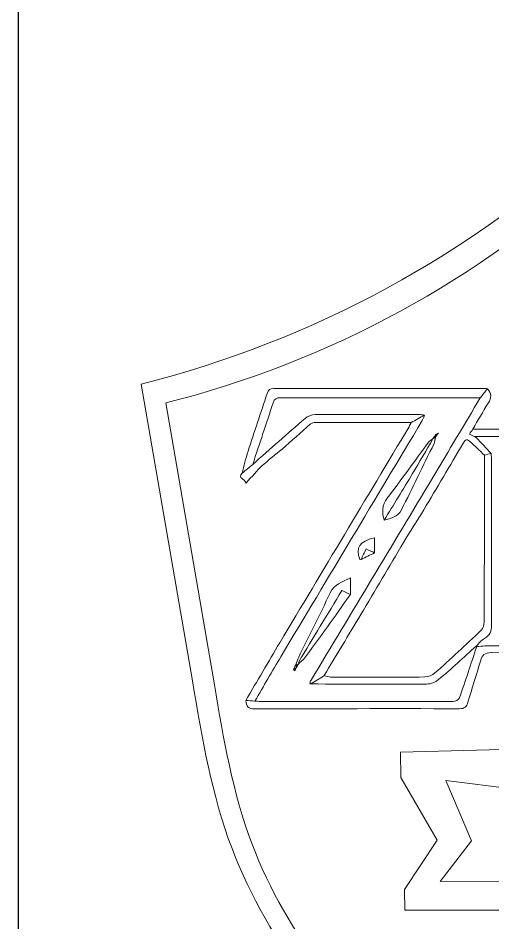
# Model space of a CAD drawing. Header units: inches. Extents: x 0 to 12, y 0 to 12.
# Drawn here: x 0 to 0.857, y 7.548 to 9.18 of the extents above; entities that cross this region are included whole.
import ezdxf

# ---------------------------------------------------------------- set-up
doc = ezdxf.new("R2010")
doc.units = ezdxf.units.IN
doc.header["$MEASUREMENT"] = 0

msp = doc.modelspace()

# ---------------------------------------------------------------- linework, layer by layer
at = {"color": 250, "lineweight": 0}
msp.add_line((0.2223, 8.52), (0.3148, 7.9849), dxfattribs=at)
at = {"color": 5, "lineweight": 0}
msp.add_line((0.2666, 8.486), (0.3545, 7.9777), dxfattribs=at)
msp.add_lwpolyline([(0, 0), (12, 0), (12, 12), (0, 12)], close=True)
at = {"color": 250, "lineweight": 0}
msp.add_arc((-0.2422, 10.3654), 1.9029, 284.1261, 312.9293, dxfattribs=at)
at = {"color": 5, "lineweight": 0}
msp.add_arc((-0.1746, 10.2391), 1.8077, 284.1261, 312.9293, dxfattribs=at)
for points, knots in [([(0.8468, 8.5116), (0.8425, 8.5061), (0.8382, 8.5006), (0.8339, 8.4951), (0.7137, 8.4951), (0.5936, 8.4951), (0.4735, 8.4954), (0.4663, 8.4954), (0.4625, 8.4937), (0.4602, 8.4865), (0.4482, 8.4493), (0.4357, 8.4123), (0.4234, 8.3752), (0.417, 8.3699), (0.4105, 8.3646), (0.4041, 8.3593), (0.4077, 8.3725), (0.4107, 8.3859), (0.4149, 8.3989), (0.4262, 8.4337), (0.4381, 8.4683), (0.4494, 8.5031), (0.4514, 8.5094), (0.4542, 8.5122), (0.4613, 8.5122), (0.5882, 8.5119), (0.7151, 8.512), (0.842, 8.5119), (0.8436, 8.5119), (0.8452, 8.5117), (0.8468, 8.5116)], [0, 0, 0, 0, 1, 1, 1, 2, 2, 2, 3, 3, 3, 4, 4, 4, 5, 5, 5, 6, 6, 6, 7, 7, 7, 8, 8, 8, 9, 9, 9, 10, 10, 10, 10]), ([(0.8468, 8.5116), (0.8543, 8.5034), (0.8547, 8.4955), (0.8485, 8.4859), (0.8385, 8.4705), (0.8298, 8.4544), (0.8205, 8.4387), (0.8186, 8.4357), (0.8166, 8.4328), (0.8144, 8.4294), (0.8181, 8.4278), (0.821, 8.4266), (0.8239, 8.4254), (0.8248, 8.4247), (0.8256, 8.424), (0.8265, 8.4234), (0.8356, 8.4139), (0.8446, 8.4044), (0.8537, 8.3948), (0.8495, 8.3939), (0.8454, 8.3929), (0.8413, 8.392), (0.8326, 8.4002), (0.824, 8.4085), (0.8153, 8.4167), (0.8084, 8.4231), (0.8053, 8.4169), (0.8026, 8.4123), (0.779, 8.3727), (0.7558, 8.3329), (0.7322, 8.2934), (0.7202, 8.2735), (0.7072, 8.2542), (0.6953, 8.2343), (0.6694, 8.191), (0.644, 8.1475), (0.6182, 8.1042), (0.5963, 8.0674), (0.5741, 8.0308), (0.5521, 7.9941), (0.5442, 7.9891), (0.5363, 7.9841), (0.5284, 7.9791), (0.5284, 7.9791), (0.5283, 7.9791), (0.5283, 7.9791), (0.5277, 7.9794), (0.527, 7.9795), (0.5263, 7.9795), (0.527, 7.9818), (0.5275, 7.9842), (0.5287, 7.9862), (0.6019, 8.1081), (0.6752, 8.2299), (0.7484, 8.3518), (0.777, 8.3994), (0.8054, 8.4473), (0.8339, 8.4951), (0.8382, 8.5006), (0.8425, 8.5061), (0.8468, 8.5116)], [0, 0, 0, 0, 1, 1, 1, 2, 2, 2, 3, 3, 3, 4, 4, 4, 5, 5, 5, 6, 6, 6, 7, 7, 7, 8, 8, 8, 9, 9, 9, 10, 10, 10, 11, 11, 11, 12, 12, 12, 13, 13, 13, 14, 14, 14, 15, 15, 15, 16, 16, 16, 17, 17, 17, 18, 18, 18, 19, 19, 19, 20, 20, 20, 20]), ([(0.7335, 8.464), (0.73, 8.4644), (0.7264, 8.4653), (0.7229, 8.4654), (0.6605, 8.4654), (0.5982, 8.4656), (0.5359, 8.4651), (0.5298, 8.465), (0.5225, 8.462), (0.5178, 8.458), (0.486, 8.4307), (0.4548, 8.4029), (0.4234, 8.3752), (0.4357, 8.4123), (0.4482, 8.4493), (0.4602, 8.4865), (0.4625, 8.4937), (0.4663, 8.4954), (0.4735, 8.4954), (0.5936, 8.4951), (0.7137, 8.4951), (0.8339, 8.4951), (0.8054, 8.4473), (0.777, 8.3994), (0.7484, 8.3518), (0.6752, 8.2299), (0.6019, 8.1081), (0.5287, 7.9862), (0.5275, 7.9842), (0.527, 7.9818), (0.5263, 7.9795), (0.527, 7.9794), (0.5276, 7.9792), (0.5283, 7.9791), (0.5283, 7.9791), (0.5284, 7.9791), (0.5284, 7.9791), (0.598, 7.9789), (0.6675, 7.9786), (0.7371, 7.979), (0.7444, 7.9791), (0.7531, 7.9822), (0.7587, 7.9869), (0.7819, 8.0064), (0.8041, 8.0272), (0.8267, 8.0474), (0.8267, 8.0474), (0.8275, 8.0465), (0.8275, 8.0465), (0.8171, 8.0153), (0.807, 7.9841), (0.796, 7.9531), (0.795, 7.9502), (0.7885, 7.9477), (0.7845, 7.9476), (0.7597, 7.9471), (0.7349, 7.9474), (0.7101, 7.9474), (0.6211, 7.9474), (0.5321, 7.9474), (0.443, 7.9474), (0.4378, 7.9474), (0.4325, 7.9479), (0.4272, 7.9481), (0.443, 7.9751), (0.4585, 8.0023), (0.4746, 8.0291), (0.5594, 8.1708), (0.6443, 8.3124), (0.7291, 8.4541), (0.7309, 8.4572), (0.7321, 8.4607), (0.7335, 8.464)], [0, 0, 0, 0, 1, 1, 1, 2, 2, 2, 3, 3, 3, 4, 4, 4, 5, 5, 5, 6, 6, 6, 7, 7, 7, 8, 8, 8, 9, 9, 9, 10, 10, 10, 11, 11, 11, 12, 12, 12, 13, 13, 13, 14, 14, 14, 15, 15, 15, 16, 16, 16, 17, 17, 17, 18, 18, 18, 19, 19, 19, 20, 20, 20, 21, 21, 21, 22, 22, 22, 23, 23, 23, 24, 24, 24, 24]), ([(0.7335, 8.464), (0.7255, 8.4596), (0.7174, 8.4551), (0.7094, 8.4507), (0.652, 8.4508), (0.5946, 8.451), (0.5371, 8.4509), (0.5338, 8.4509), (0.5297, 8.4497), (0.5273, 8.4476), (0.5101, 8.4328), (0.4934, 8.4175), (0.4763, 8.4027), (0.4646, 8.3925), (0.452, 8.3835), (0.4407, 8.373), (0.4308, 8.3638), (0.4221, 8.3532), (0.4113, 8.3416), (0.4081, 8.3499), (0.3962, 8.3499), (0.4041, 8.3593), (0.4105, 8.3646), (0.417, 8.3699), (0.4234, 8.3752), (0.4548, 8.4029), (0.486, 8.4307), (0.5178, 8.458), (0.5225, 8.462), (0.5298, 8.465), (0.5359, 8.4651), (0.5982, 8.4656), (0.6605, 8.4654), (0.7229, 8.4654), (0.7264, 8.4653), (0.73, 8.4644), (0.7335, 8.464)], [0, 0, 0, 0, 1, 1, 1, 2, 2, 2, 3, 3, 3, 4, 4, 4, 5, 5, 5, 6, 6, 6, 7, 7, 7, 8, 8, 8, 9, 9, 9, 10, 10, 10, 11, 11, 11, 12, 12, 12, 12]), ([(0.4272, 7.9481), (0.4218, 7.9486), (0.4164, 7.949), (0.411, 7.9495), (0.4314, 7.9842), (0.4516, 8.019), (0.4722, 8.0535), (0.5499, 8.1835), (0.6278, 8.3133), (0.7055, 8.4432), (0.707, 8.4456), (0.7081, 8.4482), (0.7094, 8.4507), (0.7174, 8.4551), (0.7255, 8.4596), (0.7335, 8.464), (0.7321, 8.4607), (0.7309, 8.4572), (0.7291, 8.4541), (0.6443, 8.3124), (0.5594, 8.1708), (0.4746, 8.0291), (0.4585, 8.0023), (0.443, 7.9751), (0.4272, 7.9481)], [0, 0, 0, 0, 1, 1, 1, 2, 2, 2, 3, 3, 3, 4, 4, 4, 5, 5, 5, 6, 6, 6, 7, 7, 7, 8, 8, 8, 8]), ([(1.189, 8.4383), (1.1847, 8.434), (1.1805, 8.4297), (1.1762, 8.4254), (1.1322, 8.4254), (1.0882, 8.4254), (1.0441, 8.4254), (1.0387, 8.439), (1.0332, 8.4296), (1.0277, 8.4255), (1.0267, 8.4255), (1.0257, 8.4254), (1.0248, 8.4254), (0.9588, 8.4254), (0.8928, 8.4254), (0.8268, 8.4254), (0.8259, 8.4254), (0.8249, 8.4254), (0.8239, 8.4254), (0.821, 8.4266), (0.8181, 8.4278), (0.8144, 8.4294), (0.8166, 8.4328), (0.8186, 8.4357), (0.8205, 8.4387), (0.9397, 8.4387), (1.0588, 8.4387), (1.178, 8.4387), (1.1817, 8.4387), (1.1853, 8.4384), (1.189, 8.4383)], [0, 0, 0, 0, 1, 1, 1, 2, 2, 2, 3, 3, 3, 4, 4, 4, 5, 5, 5, 6, 6, 6, 7, 7, 7, 8, 8, 8, 9, 9, 9, 10, 10, 10, 10]), ([(0.7534, 8.4287), (0.7534, 8.4287), (0.7535, 8.4287), (0.7535, 8.4287), (0.7519, 8.4263), (0.7502, 8.4238), (0.7486, 8.4213), (0.7486, 8.4213), (0.7486, 8.4213), (0.7486, 8.4213), (0.7459, 8.4193), (0.7425, 8.4178), (0.7406, 8.4152), (0.7158, 8.3816), (0.6916, 8.3473), (0.6661, 8.3142), (0.656, 8.3011), (0.6568, 8.2884), (0.6604, 8.2744), (0.6727, 8.2777), (0.6855, 8.2806), (0.6919, 8.2934), (0.7116, 8.3331), (0.7311, 8.373), (0.7505, 8.4128), (0.7521, 8.4162), (0.7524, 8.4203), (0.7533, 8.424), (0.7533, 8.424), (0.7533, 8.4239), (0.7533, 8.4239), (0.7549, 8.4265), (0.7566, 8.429), (0.7583, 8.4316), (0.7567, 8.4306), (0.7551, 8.4296), (0.7534, 8.4287)], [0, 0, 0, 0, 1, 1, 1, 2, 2, 2, 3, 3, 3, 4, 4, 4, 5, 5, 5, 6, 6, 6, 7, 7, 7, 8, 8, 8, 9, 9, 9, 10, 10, 10, 11, 11, 11, 12, 12, 12, 12]), ([(0.7486, 8.4213), (0.7364, 8.4004), (0.7244, 8.3793), (0.7119, 8.3585), (0.6949, 8.3303), (0.6776, 8.3024), (0.6604, 8.2744), (0.6568, 8.2884), (0.656, 8.3011), (0.6661, 8.3142), (0.6916, 8.3473), (0.7158, 8.3816), (0.7406, 8.4152), (0.7425, 8.4178), (0.7459, 8.4193), (0.7486, 8.4213)], [0, 0, 0, 0, 1, 1, 1, 2, 2, 2, 3, 3, 3, 4, 4, 4, 5, 5, 5, 5]), ([(0.7533, 8.424), (0.7524, 8.4203), (0.7521, 8.4162), (0.7505, 8.4128), (0.7311, 8.373), (0.7116, 8.3331), (0.6919, 8.2934), (0.6855, 8.2806), (0.6727, 8.2777), (0.6604, 8.2744), (0.6776, 8.3024), (0.6949, 8.3303), (0.7119, 8.3585), (0.7244, 8.3793), (0.7364, 8.4004), (0.7486, 8.4213), (0.7486, 8.4213), (0.7486, 8.4213), (0.7486, 8.4213), (0.7502, 8.4222), (0.7517, 8.4231), (0.7533, 8.424)], [0, 0, 0, 0, 1, 1, 1, 2, 2, 2, 3, 3, 3, 4, 4, 4, 5, 5, 5, 6, 6, 6, 7, 7, 7, 7]), ([(0.7533, 8.424), (0.7517, 8.4231), (0.7502, 8.4222), (0.7486, 8.4213), (0.7502, 8.4238), (0.7519, 8.4263), (0.7535, 8.4287), (0.7534, 8.4271), (0.7533, 8.4255), (0.7533, 8.4239), (0.7533, 8.4239), (0.7533, 8.424), (0.7533, 8.424)], [0, 0, 0, 0, 1, 1, 1, 2, 2, 2, 3, 3, 3, 4, 4, 4, 4]), ([(0.7533, 8.4239), (0.7533, 8.4255), (0.7534, 8.4271), (0.7535, 8.4287), (0.7535, 8.4287), (0.7534, 8.4287), (0.7534, 8.4287), (0.7551, 8.4296), (0.7567, 8.4306), (0.7583, 8.4316), (0.7566, 8.429), (0.7549, 8.4265), (0.7533, 8.4239)], [0, 0, 0, 0, 1, 1, 1, 2, 2, 2, 3, 3, 3, 4, 4, 4, 4]), ([(0.7583, 8.4316), (0.7567, 8.4306), (0.7551, 8.4296), (0.7534, 8.4287), (0.7551, 8.4296), (0.7567, 8.4306), (0.7583, 8.4316)], [0, 0, 0, 0, 1, 1, 1, 2, 2, 2, 2]), ([(0.8268, 8.4254), (0.8267, 8.4247), (0.8266, 8.424), (0.8265, 8.4234), (0.8256, 8.424), (0.8248, 8.4247), (0.8239, 8.4254), (0.8249, 8.4254), (0.8259, 8.4254), (0.8268, 8.4254)], [0, 0, 0, 0, 1, 1, 1, 2, 2, 2, 3, 3, 3, 3]), ([(0.8268, 8.4254), (0.8928, 8.4254), (0.9588, 8.4254), (1.0248, 8.4254), (1.0256, 8.4248), (1.0265, 8.4243), (1.0273, 8.4238), (1.0272, 8.3795), (1.0271, 8.3352), (1.027, 8.2909), (1.0139, 8.3244), (1.0009, 8.3579), (0.9877, 8.3914), (0.9862, 8.3953), (0.9834, 8.3986), (0.9812, 8.4023), (0.9589, 8.4023), (0.9365, 8.4023), (0.9133, 8.4023), (0.9132, 8.4009), (0.9126, 8.399), (0.9126, 8.3971), (0.9126, 8.3533), (0.9125, 8.3096), (0.9127, 8.2659), (0.9127, 8.2628), (0.9142, 8.2599), (0.915, 8.2568), (0.9421, 8.2497), (0.9554, 8.2541), (0.9708, 8.2752), (0.9751, 8.2811), (0.9796, 8.2868), (0.9841, 8.2926), (0.9841, 8.2578), (0.9841, 8.2229), (0.9841, 8.1852), (0.9749, 8.1989), (0.9678, 8.2101), (0.9601, 8.221), (0.9579, 8.224), (0.9544, 8.2278), (0.9513, 8.228), (0.9389, 8.2288), (0.9264, 8.2283), (0.9135, 8.2283), (0.9131, 8.225), (0.9126, 8.223), (0.9126, 8.2211), (0.9125, 8.1764), (0.9125, 8.1318), (0.9126, 8.0871), (0.9126, 8.084), (0.914, 8.081), (0.9147, 8.0779), (0.9155, 8.0772), (0.9163, 8.0765), (0.9171, 8.0758), (0.9358, 8.0759), (0.9546, 8.0766), (0.9733, 8.0759), (0.9825, 8.0755), (0.9859, 8.079), (0.9885, 8.0872), (1.0014, 8.1288), (1.0149, 8.1702), (1.0282, 8.2116), (1.0285, 8.1751), (1.0289, 8.1385), (1.0292, 8.1019), (1.0293, 8.0845), (1.0292, 8.0671), (1.0292, 8.0484), (1.0238, 8.0482), (1.0195, 8.0478), (1.0152, 8.0478), (0.9575, 8.0478), (0.8997, 8.0478), (0.8419, 8.0477), (0.8371, 8.0477), (0.8323, 8.0469), (0.8275, 8.0465), (0.8275, 8.0465), (0.8267, 8.0474), (0.8267, 8.0474), (0.8317, 8.0522), (0.836, 8.0579), (0.8417, 8.0613), (0.8511, 8.067), (0.8546, 8.0741), (0.8545, 8.0852), (0.8541, 8.184), (0.8543, 8.2827), (0.8543, 8.3815), (0.8543, 8.3859), (0.8539, 8.3904), (0.8537, 8.3948), (0.8446, 8.4044), (0.8356, 8.4139), (0.8265, 8.4234), (0.8266, 8.424), (0.8267, 8.4247), (0.8268, 8.4254)], [0, 0, 0, 0, 1, 1, 1, 2, 2, 2, 3, 3, 3, 4, 4, 4, 5, 5, 5, 6, 6, 6, 7, 7, 7, 8, 8, 8, 9, 9, 9, 10, 10, 10, 11, 11, 11, 12, 12, 12, 13, 13, 13, 14, 14, 14, 15, 15, 15, 16, 16, 16, 17, 17, 17, 18, 18, 18, 19, 19, 19, 20, 20, 20, 21, 21, 21, 22, 22, 22, 23, 23, 23, 24, 24, 24, 25, 25, 25, 26, 26, 26, 27, 27, 27, 28, 28, 28, 29, 29, 29, 30, 30, 30, 31, 31, 31, 32, 32, 32, 33, 33, 33, 34, 34, 34, 34]), ([(1.3939, 8.4194), (1.4217, 8.4075), (1.4419, 8.3886), (1.4561, 8.3612), (1.4754, 8.3237), (1.4842, 8.2844), (1.4843, 8.2427), (1.4843, 8.234), (1.4829, 8.2252), (1.4821, 8.2165), (1.4827, 8.2082), (1.4854, 8.1993), (1.4835, 8.1916), (1.4779, 8.1685), (1.4705, 8.1458), (1.4636, 8.1231), (1.4619, 8.1173), (1.4594, 8.1118), (1.4572, 8.1062), (1.4466, 8.0948), (1.436, 8.0835), (1.4255, 8.072), (1.4251, 8.0716), (1.4253, 8.0705), (1.4253, 8.0697), (1.4253, 8.0697), (1.4253, 8.0699), (1.4253, 8.0699), (1.4019, 8.0495), (1.3719, 8.045), (1.3434, 8.0374), (1.3349, 8.0351), (1.3256, 8.0354), (1.3167, 8.0354), (1.1624, 8.0352), (1.0081, 8.0351), (0.8538, 8.0356), (0.8419, 8.0356), (0.8372, 8.0312), (0.8342, 8.0205), (0.8273, 7.9957), (0.8189, 7.9712), (0.8117, 7.9465), (0.8093, 7.9379), (0.8057, 7.9344), (0.796, 7.9345), (0.673, 7.9347), (0.5501, 7.9346), (0.4271, 7.9341), (0.4155, 7.9341), (0.4111, 7.9389), (0.411, 7.9495), (0.4164, 7.949), (0.4218, 7.9486), (0.4272, 7.9481), (0.4325, 7.9479), (0.4378, 7.9474), (0.443, 7.9474), (0.5321, 7.9474), (0.6211, 7.9474), (0.7101, 7.9474), (0.7349, 7.9474), (0.7597, 7.9471), (0.7845, 7.9476), (0.7885, 7.9477), (0.795, 7.9502), (0.796, 7.9531), (0.807, 7.9841), (0.8171, 8.0153), (0.8275, 8.0465), (0.8323, 8.0469), (0.8371, 8.0477), (0.8419, 8.0477), (0.8997, 8.0478), (0.9575, 8.0478), (1.0152, 8.0478), (1.0195, 8.0478), (1.0238, 8.0482), (1.0292, 8.0484), (1.0292, 8.0671), (1.0293, 8.0845), (1.0292, 8.1019), (1.0289, 8.1385), (1.0285, 8.1751), (1.0282, 8.2116), (1.032, 8.2156), (1.0358, 8.2195), (1.0395, 8.2234), (1.0408, 8.2203), (1.0431, 8.2172), (1.0432, 8.2141), (1.0435, 8.166), (1.0435, 8.118), (1.0435, 8.0699), (1.0423, 8.0644), (1.0408, 8.0589), (1.0402, 8.0533), (1.04, 8.0516), (1.0423, 8.0497), (1.0435, 8.0479), (1.1053, 8.0479), (1.167, 8.0479), (1.2297, 8.0479), (1.2297, 8.0598), (1.2297, 8.0699), (1.2297, 8.08), (1.2294, 8.124), (1.2291, 8.1679), (1.2287, 8.2119), (1.2327, 8.2165), (1.2366, 8.2211), (1.2405, 8.2258), (1.2417, 8.2227), (1.2441, 8.2196), (1.2441, 8.2165), (1.2444, 8.169), (1.2445, 8.1216), (1.2446, 8.0742), (1.2429, 8.0659), (1.2413, 8.0576), (1.2396, 8.0493), (1.2436, 8.0488), (1.2475, 8.0477), (1.2515, 8.0478), (1.2787, 8.0483), (1.3059, 8.0488), (1.3332, 8.0498), (1.3918, 8.052), (1.4363, 8.0847), (1.4551, 8.1402), (1.4695, 8.1828), (1.4716, 8.2267), (1.4673, 8.2713), (1.4618, 8.3307), (1.442, 8.3812), (1.3864, 8.4113), (1.3889, 8.414), (1.3914, 8.4167), (1.3939, 8.4194)], [0, 0, 0, 0, 1, 1, 1, 2, 2, 2, 3, 3, 3, 4, 4, 4, 5, 5, 5, 6, 6, 6, 7, 7, 7, 8, 8, 8, 9, 9, 9, 10, 10, 10, 11, 11, 11, 12, 12, 12, 13, 13, 13, 14, 14, 14, 15, 15, 15, 16, 16, 16, 17, 17, 17, 18, 18, 18, 19, 19, 19, 20, 20, 20, 21, 21, 21, 22, 22, 22, 23, 23, 23, 24, 24, 24, 25, 25, 25, 26, 26, 26, 27, 27, 27, 28, 28, 28, 29, 29, 29, 30, 30, 30, 31, 31, 31, 32, 32, 32, 33, 33, 33, 34, 34, 34, 35, 35, 35, 36, 36, 36, 37, 37, 37, 38, 38, 38, 39, 39, 39, 40, 40, 40, 41, 41, 41, 42, 42, 42, 43, 43, 43, 44, 44, 44, 45, 45, 45, 46, 46, 46, 46]), ([(0.5521, 7.9941), (0.5562, 7.9932), (0.5604, 7.9915), (0.5646, 7.9915), (0.6211, 7.9914), (0.6776, 7.9912), (0.7341, 7.9917), (0.7402, 7.9918), (0.7476, 7.9948), (0.7521, 7.9989), (0.7803, 8.0241), (0.808, 8.0498), (0.8354, 8.0759), (0.8389, 8.0792), (0.841, 8.0857), (0.8411, 8.0907), (0.8414, 8.1911), (0.8413, 8.2916), (0.8413, 8.392), (0.8454, 8.3929), (0.8495, 8.3939), (0.8537, 8.3948), (0.8539, 8.3904), (0.8543, 8.3859), (0.8543, 8.3815), (0.8543, 8.2827), (0.8541, 8.184), (0.8545, 8.0852), (0.8546, 8.0741), (0.8511, 8.067), (0.8417, 8.0613), (0.836, 8.0579), (0.8317, 8.0522), (0.8267, 8.0474), (0.8041, 8.0272), (0.7819, 8.0064), (0.7587, 7.9869), (0.7531, 7.9822), (0.7444, 7.9791), (0.7371, 7.979), (0.6675, 7.9786), (0.598, 7.9789), (0.5284, 7.9791), (0.5363, 7.9841), (0.5442, 7.9891), (0.5521, 7.9941)], [0, 0, 0, 0, 1, 1, 1, 2, 2, 2, 3, 3, 3, 4, 4, 4, 5, 5, 5, 6, 6, 6, 7, 7, 7, 8, 8, 8, 9, 9, 9, 10, 10, 10, 11, 11, 11, 12, 12, 12, 13, 13, 13, 14, 14, 14, 15, 15, 15, 15]), ([(0.619, 8.204), (0.619, 8.204), (0.6188, 8.2039), (0.6188, 8.2039), (0.627, 8.2078), (0.6351, 8.2117), (0.6433, 8.2155), (0.6433, 8.2245), (0.6433, 8.2335), (0.6433, 8.243), (0.6149, 8.2358), (0.6088, 8.226), (0.6168, 8.2034), (0.6175, 8.2036), (0.6182, 8.2038), (0.619, 8.204)], [0, 0, 0, 0, 1, 1, 1, 2, 2, 2, 3, 3, 3, 4, 4, 4, 5, 5, 5, 5]), ([(0.6168, 8.2034), (0.6088, 8.226), (0.6149, 8.2358), (0.6433, 8.243), (0.6433, 8.2335), (0.6433, 8.2245), (0.6433, 8.2155), (0.6387, 8.2177), (0.6341, 8.2199), (0.6283, 8.2227), (0.6249, 8.2158), (0.6219, 8.2099), (0.6188, 8.2039), (0.6188, 8.2039), (0.619, 8.204), (0.619, 8.204), (0.6182, 8.204), (0.6174, 8.2038), (0.6168, 8.2034)], [0, 0, 0, 0, 1, 1, 1, 2, 2, 2, 3, 3, 3, 4, 4, 4, 5, 5, 5, 6, 6, 6, 6]), ([(0.6188, 8.2039), (0.6219, 8.2099), (0.6249, 8.2158), (0.6283, 8.2227), (0.6341, 8.2199), (0.6387, 8.2177), (0.6433, 8.2155), (0.6351, 8.2117), (0.627, 8.2078), (0.6188, 8.2039)], [0, 0, 0, 0, 1, 1, 1, 2, 2, 2, 3, 3, 3, 3]), ([(0.6168, 8.2034), (0.6174, 8.2038), (0.6182, 8.204), (0.619, 8.204), (0.6182, 8.2038), (0.6175, 8.2036), (0.6168, 8.2034)], [0, 0, 0, 0, 1, 1, 1, 2, 2, 2, 2]), ([(0.5015, 8.0084), (0.5031, 8.0109), (0.5048, 8.0133), (0.5064, 8.0158), (0.5064, 8.0158), (0.5064, 8.0158), (0.5064, 8.0158), (0.5092, 8.0183), (0.5125, 8.0204), (0.5147, 8.0233), (0.5293, 8.0428), (0.5438, 8.0624), (0.558, 8.0822), (0.572, 8.1015), (0.5857, 8.1211), (0.5995, 8.1405), (0.5995, 8.1497), (0.5995, 8.159), (0.5995, 8.1707), (0.5847, 8.1622), (0.5702, 8.1595), (0.5629, 8.1435), (0.5449, 8.1043), (0.5252, 8.066), (0.5063, 8.0272), (0.5042, 8.0229), (0.5028, 8.0182), (0.5011, 8.0137), (0.4997, 8.0108), (0.4983, 8.0079), (0.4969, 8.0051), (0.4976, 8.0043), (0.4983, 8.0036), (0.499, 8.0029), (0.4999, 8.0047), (0.5007, 8.0066), (0.5016, 8.0085), (0.5016, 8.0085), (0.5015, 8.0084), (0.5015, 8.0084)], [0, 0, 0, 0, 1, 1, 1, 2, 2, 2, 3, 3, 3, 4, 4, 4, 5, 5, 5, 6, 6, 6, 7, 7, 7, 8, 8, 8, 9, 9, 9, 10, 10, 10, 11, 11, 11, 12, 12, 12, 13, 13, 13, 13]), ([(0.5011, 8.0137), (0.5028, 8.0182), (0.5042, 8.0229), (0.5063, 8.0272), (0.5252, 8.066), (0.5449, 8.1043), (0.5629, 8.1435), (0.5702, 8.1595), (0.5847, 8.1622), (0.5995, 8.1707), (0.5995, 8.159), (0.5995, 8.1497), (0.5995, 8.1405), (0.5946, 8.1429), (0.5896, 8.1452), (0.5842, 8.1477), (0.5581, 8.1044), (0.5324, 8.0619), (0.5068, 8.0193), (0.5063, 8.0184), (0.5065, 8.017), (0.5064, 8.0158), (0.5064, 8.0158), (0.5064, 8.0158), (0.5064, 8.0158), (0.505, 8.0148), (0.5035, 8.0139), (0.5021, 8.0129), (0.5018, 8.0132), (0.5015, 8.0134), (0.5011, 8.0137)], [0, 0, 0, 0, 1, 1, 1, 2, 2, 2, 3, 3, 3, 4, 4, 4, 5, 5, 5, 6, 6, 6, 7, 7, 7, 8, 8, 8, 9, 9, 9, 10, 10, 10, 10]), ([(0.5064, 8.0158), (0.5065, 8.017), (0.5063, 8.0184), (0.5068, 8.0193), (0.5324, 8.0619), (0.5581, 8.1044), (0.5842, 8.1477), (0.5896, 8.1452), (0.5946, 8.1429), (0.5995, 8.1405), (0.5857, 8.1211), (0.572, 8.1015), (0.558, 8.0822), (0.5438, 8.0624), (0.5293, 8.0428), (0.5147, 8.0233), (0.5125, 8.0204), (0.5092, 8.0183), (0.5064, 8.0158)], [0, 0, 0, 0, 1, 1, 1, 2, 2, 2, 3, 3, 3, 4, 4, 4, 5, 5, 5, 6, 6, 6, 6]), ([(0.5016, 8.0085), (0.5, 8.0074), (0.4984, 8.0062), (0.4969, 8.0051), (0.4983, 8.0079), (0.4997, 8.0108), (0.5011, 8.0137), (0.5015, 8.0134), (0.5018, 8.0132), (0.5021, 8.0129), (0.5019, 8.0114), (0.5017, 8.0099), (0.5015, 8.0084), (0.5015, 8.0084), (0.5016, 8.0085), (0.5016, 8.0085)], [0, 0, 0, 0, 1, 1, 1, 2, 2, 2, 3, 3, 3, 4, 4, 4, 5, 5, 5, 5]), ([(0.5015, 8.0084), (0.5017, 8.0099), (0.5019, 8.0114), (0.5021, 8.0129), (0.5035, 8.0139), (0.505, 8.0148), (0.5064, 8.0158), (0.5048, 8.0133), (0.5031, 8.0109), (0.5015, 8.0084)], [0, 0, 0, 0, 1, 1, 1, 2, 2, 2, 3, 3, 3, 3]), ([(0.5016, 8.0085), (0.5007, 8.0066), (0.4999, 8.0047), (0.499, 8.0029), (0.4983, 8.0036), (0.4976, 8.0043), (0.4969, 8.0051), (0.4984, 8.0062), (0.5, 8.0074), (0.5016, 8.0085)], [0, 0, 0, 0, 1, 1, 1, 2, 2, 2, 3, 3, 3, 3]), ([(1.0566, 7.0155), (0.9539, 7.092), (0.7736, 7.2262), (0.5484, 7.4456), (0.4025, 7.695), (0.3703, 7.8798), (0.3545, 7.9777)], [0, 0, 0, 0, 0.0808468, 0.1419248, 0.197496, 0.2597021, 0.2597021, 0.2597021, 0.2597021]), ([(0.5283, 7.9791), (0.5276, 7.9792), (0.527, 7.9794), (0.5263, 7.9795), (0.527, 7.9795), (0.5277, 7.9794), (0.5283, 7.9791)], [0, 0, 0, 0, 1, 1, 1, 2, 2, 2, 2])]:
    msp.add_open_spline(points, degree=3, knots=knots, dxfattribs=at)
at = {"color": 250, "lineweight": 0}
msp.add_open_spline([(1.0539, 6.9721), (0.9457, 7.0526), (0.7559, 7.1938), (0.5189, 7.4248), (0.3653, 7.6873), (0.3315, 7.8819), (0.3148, 7.9849)], degree=3, knots=[0, 0, 0, 0, 0.0808468, 0.1419248, 0.197496, 0.2597021, 0.2597021, 0.2597021, 0.2597021], dxfattribs=at)
at = {"color": 2, "lineweight": 0}
msp.add_open_spline([(0.7716, 7.8051), (0.7716, 7.8051), (0.818, 7.6962), (0.818, 7.6962), (0.818, 7.6962), (0.7613, 7.6229), (0.7613, 7.6229), (0.7613, 7.6229), (0.8714, 7.6235), (0.8714, 7.6235), (0.8714, 7.6235), (0.9002, 7.6398), (0.9002, 7.6398), (0.9002, 7.6398), (0.8972, 7.5959), (0.8956, 7.5711), (0.8226, 7.5711), (0.6981, 7.5711), (0.6981, 7.5711), (0.6981, 7.5711), (0.6973, 7.6085), (0.6973, 7.6085), (0.6973, 7.6085), (0.7563, 7.6976), (0.7563, 7.6976), (0.7563, 7.6976), (0.6907, 7.8103), (0.6907, 7.8103), (0.6907, 7.8103), (0.6902, 7.8562), (0.6902, 7.8562), (0.6902, 7.8562), (0.896, 7.8618), (0.896, 7.8618), (0.8961, 7.8378), (0.8961, 7.8137), (0.8961, 7.7896), (0.8961, 7.7896), (0.7716, 7.8051), (0.7716, 7.8051)], degree=3, knots=[0, 0, 0, 0, 1, 1, 1, 2, 2, 2, 3, 3, 3, 4, 4, 4, 5, 5, 5, 6, 6, 6, 7, 7, 7, 8, 8, 8, 9, 9, 9, 10, 10, 10, 11, 11, 11, 12, 12, 12, 13, 13, 13, 13], dxfattribs=at)

doc.saveas('drawing.dxf')
